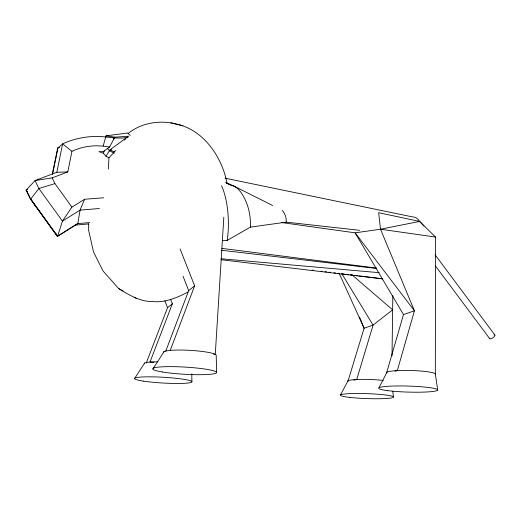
<?xml version="1.0" encoding="UTF-8"?>
<svg xmlns="http://www.w3.org/2000/svg" width="521" height="521" viewBox="0 0 521 521"><rect width="100%" height="100%" fill="white"/><g stroke="black" fill="none" stroke-linecap="round" stroke-linejoin="round"><path stroke-width="0.78" d="M437.699 389.903L435.328 374.006L435.504 237.055L419.679 221.418A33.787 14.933 -81.9 0 0 412.593 216.918L224.981 178.169M88.668 223.945L88.655 230.393L93.513 251.956L103.028 270.979L118.658 288.562L122.969 290.985M392.026 355.817L392.827 295.531M222.343 240.52L227.189 240.422L250.38 227.136C250.985 214.632 247.781 201.66 240.305 191.507A31.136 14.354 78.1 0 0 231.715 185.43M250.38 227.136L286.185 222.135C286.459 218.345 285.443 214.398 283.105 211.37A9.554 4.826 77.8 0 0 282.187 210.425M108.355 169.13L108.967 157.765L113.109 153.415M113.969 153.441L114.06 151.904L115.968 150.471M223.835 217.172L215.271 354.358L213.662 354.215M103.653 197.785L84.61 199.256L80.071 210.113L77.805 223.62L57.616 236.332L30.693 199.087L26.297 190.028L35.024 180.585L52.152 177.882L67.815 171.897L71.924 151.292L62.624 143.861L57.948 147.964L52.601 174.099M30.511 198.716L57.369 236.313L77.564 223.6L89.729 222.584M57.616 236.332L62.429 221.106L38.873 188.504L35.024 180.585L56.848 172.275L62.624 143.861A82.741 77.408 23 0 1 96.789 136.43C107.313 136.385 117.557 139.543 128.088 137.238M52.354 174.073L57.707 147.931A94.21 88.694 22.3 0 1 59.01 147.345M71.924 151.292A60.045 55.858 23.3 0 1 96.704 145.802L103.151 146.088L106.043 135.844L127.502 133.011L130.257 135.414M397.308 370.639L414.423 310.796L380.512 229.22L378.65 212.711L419.679 221.418L423.905 226.114M281.789 222.584L355.107 232.835L403.488 314.58L386.562 372.99A24.428 2.911 1.6 0 1 409.721 370.483A24.428 2.911 1.6 0 1 435.328 374.006M170.269 350.366L194.62 285.827L180.09 248.947M165.73 351.206L188.693 290.601L194.62 285.827M170.582 299.275L172.347 303.789L150.002 362.049L153.995 362.388M146.238 363.039L167.547 307.664L172.347 303.789M108.967 157.765L106.004 156.267L103.366 153.285L104.506 150.361M103.366 153.285L98.938 151.604L103.191 151.676L109.547 147.033L114.835 137.179L128.557 136.235L109.977 149.84L106.004 156.267M379.067 387.689L386.914 372.241M340.578 394.853L347.989 380.805M153.337 368.23L164.03 351.636M134.861 378.038L144.643 363.059M84.61 199.256L71.918 207.111L62.429 221.106L80.071 210.113L99.439 208.53M30.693 199.087L38.873 188.504L54.939 183.594L71.918 207.111M107.489 148.472L109.553 150.816L111.474 149.41M124.252 140.045L125.528 139.107M113.161 139.087L114.399 138.182M128.107 133.467C141.145 122.982 159.185 119.869 175.251 123.861C203.444 129.104 222.193 157.055 227.13 183.685M187.886 292.092C177.16 297.654 165.326 302.786 152.94 301.561C140.142 301.861 129.175 295.023 118.658 288.562M55.747 233.095L57.369 236.313L30.446 199.061L26.05 190.002L27.567 189.423M403.488 314.58L414.423 310.796L355.107 232.835L380.512 229.22L419.679 221.418M353.785 380.148L356.722 379.503L373.075 325.111L392.639 309.845L351.668 274.58M395.009 371.141L396.546 370.809M75.154 225.111L88.811 223.919M56.848 172.275L67.815 171.897M221.086 258.755L379.19 272.672M286.185 222.135L359.607 230.315M221.49 250.262L376.703 268.497M221.041 259.719L382.414 278.859M103.151 146.088L109.547 147.033M312.118 270.093L313.733 270.288M321.001 271.187L322.616 271.389M325.039 271.688L326.66 271.89M329.083 272.19L330.698 272.385M333.928 272.789L335.544 272.984M337.966 273.284L339.581 273.486M342.004 273.785L344.427 274.085M346.042 274.28L348.464 274.58M350.079 274.782L353.316 275.179M354.931 275.381L357.354 275.681M358.969 275.883L382.394 278.774M106.043 135.844L114.835 137.179M221.966 248.387L376.8 268.113M380.512 229.22L435.504 237.055M182.904 125.782L170.823 122.774M225.684 182.493L234.561 186.433L272.62 205.463M226.029 182.812L231.005 185.105L226.726 183.112M109.977 149.84L114.06 151.904L113.624 152.874L109.553 150.816M134.223 297.237L136.398 298.461M435.289 265.736L489.733 338.709M435.081 254.749L494.833 334.996M26.05 190.002L27.326 191.917M341.815 273.714L373.075 325.111L364.081 328.223L347.917 381.431A21.993 2.397 1.9 0 1 358.995 379.425A21.993 2.397 1.9 0 1 383.339 380.441M52.152 177.882L54.939 183.594M33.787 203.066L34.777 205.098M339.099 273.16L364.081 328.223L359.497 317.022M183.053 276.26L188.693 290.601M164.91 300.904L167.547 307.664M392.749 391.264L393.433 396.885M216.645 372.456L216.195 355.309A26.389 3.465 3.3 0 0 188.986 350.294A26.389 3.465 3.3 0 0 163.555 352.522M191.793 373.98L191.897 381.717M144.343 363.769A23.764 2.787 3.4 0 1 157.896 361.808M221.516 185.776A43.321 14.914 88 0 1 227.189 240.422M494.09 334.866A3.159 1.075 -34.7 0 1 494.533 336.24A3.159 1.075 -34.7 0 1 491.251 338.63A3.159 1.075 -34.7 0 1 489.688 338.077M57.948 147.964A94.197 88.681 22.4 0 1 59.251 147.378M349.441 397.367A26.597 2.481 2 0 0 392.997 397.516A26.597 2.481 2 0 0 358.311 393.466A26.597 2.481 2 0 0 349.441 397.367M143.529 381.131A28.779 2.885 3.3 0 0 191.155 382.421A28.779 2.885 3.3 0 0 154.854 376.911A28.779 2.885 3.3 0 0 143.529 381.131M162.233 371.961A31.989 3.588 3.3 0 0 215.596 373.323A31.989 3.588 3.3 0 0 176.287 366.725A31.989 3.588 3.3 0 0 162.233 371.961M387.67 390.646A29.567 3.015 1.7 0 0 436.845 390.659A29.567 3.015 1.7 0 0 399.952 385.944A29.567 3.015 1.7 0 0 387.67 390.646"/></g></svg>
